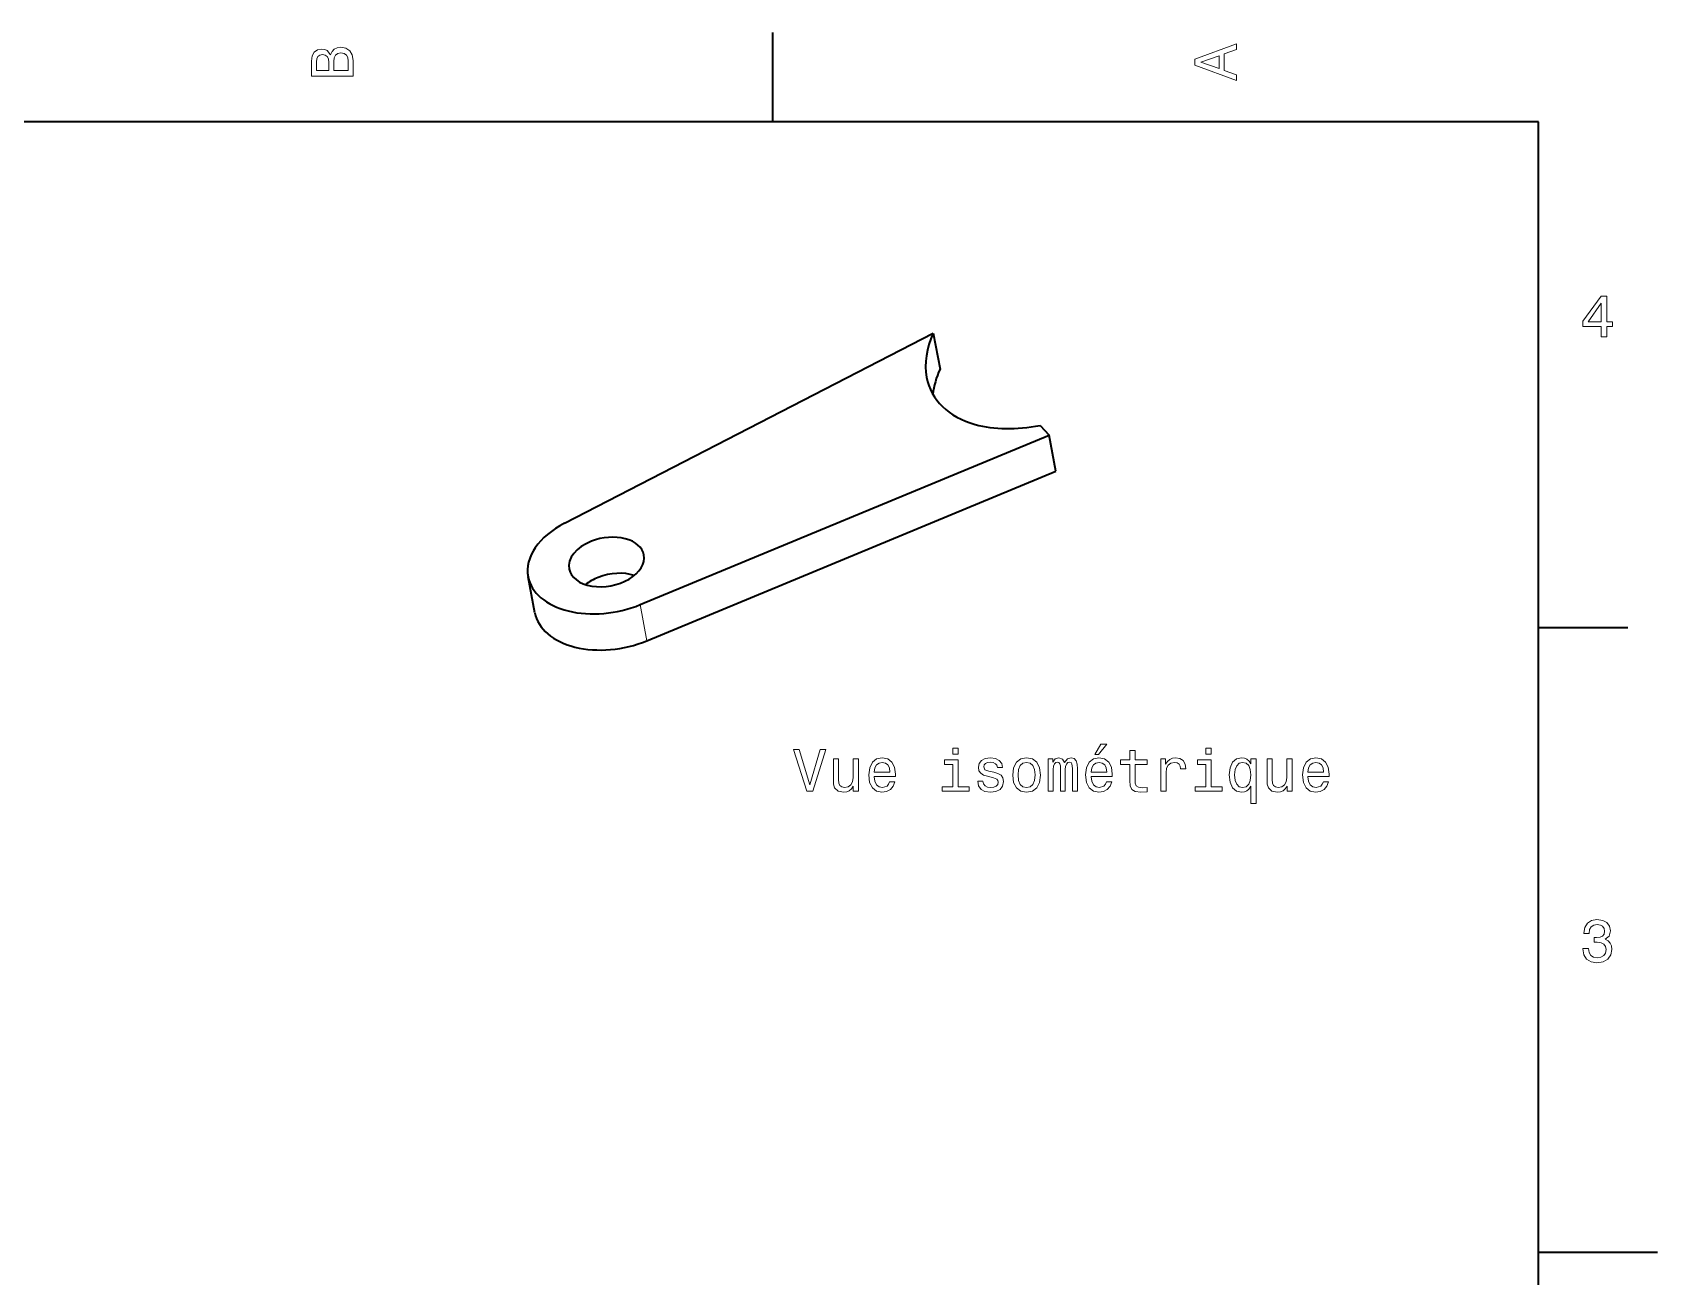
# Model space of a CAD drawing. Extents: x 0 to 297, y 0 to 210.
# Drawn here: x 160.5 to 297, y 103 to 207.5 of the extents above; entities that cross this region are included whole.
import ezdxf

# ---------------------------------------------------------------- set-up
doc = ezdxf.new("R2010")
doc.units = 0

msp = doc.modelspace()

# ---------------------------------------------------------------- linework, layer by layer
at = {"color": 7, "lineweight": 35, "ltscale": 0.1875}
for p, q in [((222.699997, 200), (222.699997, 207.5)), ((287, 157.5), (294.5, 157.5))]:
    msp.add_line(p, q, dxfattribs=at)
at = {"color": 7, "lineweight": 35}
for p, q in [((287, 200), (10, 200)), ((287, 10), (287, 200)), ((205.199753, 166.259918), (236.160599, 182.242645)), ((211.529587, 159.414978), (245.893051, 173.657959)), ((212.100159, 156.380127), (246.463623, 170.623123))]:
    msp.add_line(p, q, dxfattribs=at)
at = {"color": 7, "lineweight": 35, "ltscale": 0.0772}
for p, q in [((236.160599, 182.242645), (236.731171, 179.207809)), ((246.463623, 170.623123), (245.893051, 173.657959)), ((202.701874, 158.727356), (202.131317, 161.762192))]:
    msp.add_line(p, q, dxfattribs=at)
at = {"color": 7, "lineweight": 35, "ltscale": 0.028014}
msp.add_line((245.132263, 174.480652), (245.893051, 173.657959), dxfattribs=at)
at = {"color": 7, "lineweight": 13, "ltscale": 0.077201}
msp.add_line((211.529587, 159.414978), (212.100159, 156.380127), dxfattribs=at)
at = {"color": 7, "lineweight": 35, "ltscale": 0.25}
msp.add_line((287, 105), (297, 105), dxfattribs=at)
at = {"color": 7, "lineweight": 13}
for points in [[(185.542007, 205.630417), (185.249496, 205.983429), (185.052811, 206.074219), (184.81073, 206.104477), (184.432495, 206.03891), (184.160156, 205.842224), (183.993729, 205.524506), (183.933212, 205.080704), (183.933212, 203.835022), (187.433212, 203.835022), (187.433212, 205.151306), (187.36261, 205.620331), (187.155838, 205.968307), (186.828018, 206.185165), (186.384216, 206.260818), (186.08667, 206.215424), (185.839554, 206.094391), (185.65799, 205.897705)], [(261.633209, 203.466858), (261.633209, 203.930847), (260.604401, 204.298996), (260.604401, 205.695969), (261.633209, 206.064133), (261.633209, 206.538193), (258.128174, 205.257217), (258.128174, 204.742798)], [(185.385666, 204.984879), (185.385666, 204.298996), (184.351807, 204.298996), (184.351807, 205.025223), (184.382065, 205.297562), (184.472839, 205.489197), (184.629181, 205.605194), (184.86116, 205.645538), (185.093155, 205.600143), (185.254532, 205.479111), (185.355408, 205.272339)], [(187.014618, 205.095825), (187.014618, 204.298996), (185.809296, 204.298996), (185.809296, 205.050446), (185.844589, 205.368164), (185.9505, 205.595108), (186.132065, 205.731277), (186.394302, 205.776657), (186.671692, 205.731277), (186.863327, 205.605194), (186.979324, 205.393372)], [(260.17572, 204.460388), (258.632477, 205), (260.17572, 205.539627)], [(292.277374, 181.916794), (292.731262, 181.916794), (292.731262, 182.784225), (293.23056, 182.784225), (293.23056, 183.187683), (292.731262, 183.187683), (292.731262, 185.341141), (292.272339, 185.341141), (290.739197, 183.228027), (290.739197, 182.784225), (292.277374, 182.784225)], [(291.162842, 183.187683), (292.277374, 184.756134), (292.277374, 183.187683)], [(249.732239, 146.820633), (250.029785, 146.820633), (250.730789, 147.677979), (250.236557, 147.677979)], [(226.669556, 147.249313), (225.792023, 144.268753), (224.889297, 147.249313), (224.410187, 147.249313), (225.539871, 143.744263), (226.044189, 143.744263), (227.148651, 147.249313)], [(229.871994, 146.452469), (229.428192, 146.452469), (229.428192, 144.889069), (229.377762, 144.52597), (229.231506, 144.263718), (229.004562, 144.102325), (228.707016, 144.051895), (228.469986, 144.092239), (228.31868, 144.213287), (228.232956, 144.420059), (228.212784, 144.712555), (228.212784, 146.452469), (227.768982, 146.452469), (227.768982, 144.672211), (227.784103, 144.314148), (227.879929, 144.016602), (228.17244, 143.744263), (228.641449, 143.648438), (228.893616, 143.683746), (229.110474, 143.774521), (229.297073, 143.930862), (229.448364, 144.157806), (229.448364, 143.744263), (229.871994, 143.744263)], [(231.20845, 144.969772), (232.983673, 144.969772), (232.988708, 145.176544), (232.90802, 145.756516), (232.686127, 146.190231), (232.333099, 146.452469), (231.864075, 146.548294), (231.405136, 146.447433), (231.052109, 146.165009), (230.825165, 145.706085), (230.744476, 145.100891), (230.820129, 144.480576), (231.047073, 144.026688), (231.39505, 143.744263), (231.848938, 143.648438), (232.24231, 143.714005), (232.565079, 143.885468), (232.802109, 144.157806), (232.938278, 144.52092), (232.499527, 144.52092), (232.408737, 144.319183), (232.277618, 144.167892), (231.904419, 144.04686), (231.616959, 144.102325), (231.400101, 144.278839), (231.258881, 144.566315), (231.20845, 144.954636)], [(231.20845, 145.342972), (231.263931, 145.690948), (231.400101, 145.948151), (231.606873, 146.104492), (231.879211, 146.159973), (232.1465, 146.104492), (232.353271, 145.948151), (232.479355, 145.690948), (232.524734, 145.342972)], [(238.248795, 144.117462), (238.248795, 146.361694), (237.109039, 146.361694), (237.109039, 145.983459), (237.804993, 145.983459), (237.804993, 144.117462), (236.897217, 144.117462), (236.897217, 143.744263), (239.166672, 143.744263), (239.166672, 144.117462)], [(238.263931, 147.365295), (237.794907, 147.365295), (237.794907, 146.860977), (238.263931, 146.860977)], [(241.254562, 145.3228), (240.825897, 145.42366), (240.508163, 145.539658), (240.402252, 145.776688), (240.432526, 145.943115), (240.538422, 146.064148), (240.7099, 146.139801), (240.957016, 146.170059), (241.194046, 146.139801), (241.380646, 146.049011), (241.501678, 145.912857), (241.552124, 145.731293), (241.98584, 145.731293), (241.98584, 145.741379), (241.910187, 146.069183), (241.703415, 146.326401), (241.380646, 146.487778), (240.957016, 146.548294), (240.528336, 146.487778), (240.215668, 146.32135), (240.018982, 146.074234), (239.95845, 145.761551), (240.003845, 145.458954), (240.14505, 145.247147), (240.377045, 145.09584), (240.714935, 144.989944), (241.209183, 144.868896), (241.511765, 144.742828), (241.592468, 144.641953), (241.622726, 144.490662), (241.577332, 144.304062), (241.456299, 144.162857), (241.259613, 144.072067), (240.99736, 144.041809), (240.719986, 144.072067), (240.51825, 144.177979), (240.38208, 144.349457), (240.326614, 144.586487), (239.897934, 144.586487), (239.968536, 144.183029), (240.175308, 143.890518), (240.503128, 143.714005), (240.957016, 143.648438), (241.431076, 143.714005), (241.779053, 143.890518), (241.990875, 144.172943), (242.066528, 144.541092), (242.011047, 144.85881), (241.854706, 145.075668), (241.597504, 145.216888)], [(242.833099, 145.09584), (242.913788, 144.480576), (243.145782, 144.026688), (243.513931, 143.744263), (244.008163, 143.648438), (244.49736, 143.744263), (244.865509, 144.021637), (245.097504, 144.475525), (245.183243, 145.09584), (245.097504, 145.711121), (244.865509, 146.170059), (244.49736, 146.447433), (244.008163, 146.548294), (243.513931, 146.447433), (243.145782, 146.165009), (242.913788, 145.711121)], [(243.286987, 145.100891), (243.332367, 145.554779), (243.473587, 145.882599), (243.700531, 146.08432), (244.008163, 146.154922), (244.31076, 146.08432), (244.537704, 145.887634), (244.678925, 145.554779), (244.729355, 145.100891), (244.678925, 144.641953), (244.537704, 144.309097), (244.31076, 144.107376), (244.008163, 144.041809), (243.700531, 144.107376), (243.473587, 144.309097), (243.332367, 144.641953)], [(245.82373, 143.744263), (246.232239, 143.744263), (246.232239, 145.554779), (246.257446, 145.827118), (246.333099, 146.023804), (246.449097, 146.139801), (246.600388, 146.185181), (246.72142, 146.144836), (246.802124, 146.043976), (246.842468, 145.872498), (246.85759, 145.645554), (246.85759, 143.744263), (247.240875, 143.744263), (247.240875, 145.554779), (247.266098, 145.822067), (247.341736, 146.018753), (247.462784, 146.139801), (247.614075, 146.185181), (247.735107, 146.144836), (247.815811, 146.043976), (247.866241, 145.645554), (247.866241, 143.744263), (248.274734, 143.744263), (248.274734, 145.615295), (248.249527, 146.003632), (248.168823, 146.301178), (248.007446, 146.482742), (247.745209, 146.548294), (247.437561, 146.447433), (247.200531, 146.154922), (247.013931, 146.442383), (246.701248, 146.548294), (246.413788, 146.447433), (246.217102, 146.165009), (246.217102, 146.452469), (245.82373, 146.452469)], [(249.424591, 144.969772), (251.199814, 144.969772), (251.204849, 145.176544), (251.124161, 145.756516), (250.902252, 146.190231), (250.54924, 146.452469), (250.080215, 146.548294), (249.621277, 146.447433), (249.26825, 146.165009), (249.041306, 145.706085), (248.960617, 145.100891), (249.03627, 144.480576), (249.263214, 144.026688), (249.611191, 143.744263), (250.065079, 143.648438), (250.45845, 143.714005), (250.781219, 143.885468), (251.01825, 144.157806), (251.154419, 144.52092), (250.715668, 144.52092), (250.624878, 144.319183), (250.493759, 144.167892), (250.12056, 144.04686), (249.833099, 144.102325), (249.616241, 144.278839), (249.475021, 144.566315), (249.424591, 144.954636)], [(249.424591, 145.342972), (249.480072, 145.690948), (249.616241, 145.948151), (249.823013, 146.104492), (250.095337, 146.159973), (250.36264, 146.104492), (250.569412, 145.948151), (250.695496, 145.690948), (250.740875, 145.342972)], [(252.667389, 145.983459), (252.667389, 144.626831), (252.697647, 144.188065), (252.838867, 143.885468), (253.121277, 143.708954), (253.600388, 143.648438), (254.124878, 143.67366), (254.124878, 144.056946), (253.741592, 144.026688), (253.393616, 144.067032), (253.207016, 144.193115), (253.126328, 144.404922), (253.111191, 144.702469), (253.111191, 145.983459), (254.124878, 145.983459), (254.124878, 146.361694), (253.111191, 146.361694), (253.111191, 147.153488), (252.667389, 147.153488), (252.667389, 146.361694), (251.900818, 146.361694), (251.900818, 145.983459)], [(255.274734, 143.744263), (255.718536, 143.744263), (255.718536, 145.292526), (255.763931, 145.665726), (255.900101, 145.933029), (256.122009, 146.094406), (256.419556, 146.149887), (256.641449, 146.114578), (256.807861, 146.013718), (256.908752, 145.842239), (256.944031, 145.61026), (257.392883, 145.61026), (257.332367, 146.018753), (257.165955, 146.311264), (256.88858, 146.487778), (256.510315, 146.548294), (256.253113, 146.50795), (256.031219, 146.407089), (255.834534, 146.235611), (255.678192, 146.003632), (255.678192, 146.452469), (255.274734, 146.452469)], [(259.500977, 144.117462), (259.500977, 146.361694), (258.361206, 146.361694), (258.361206, 145.983459), (259.057159, 145.983459), (259.057159, 144.117462), (258.149384, 144.117462), (258.149384, 143.744263), (260.418823, 143.744263), (260.418823, 144.117462)], [(259.516083, 147.365295), (259.047058, 147.365295), (259.047058, 146.860977), (259.516083, 146.860977)], [(262.844604, 146.03389), (262.688293, 146.260834), (262.51178, 146.422211), (262.304993, 146.513), (262.067963, 146.548294), (261.639282, 146.447433), (261.306427, 146.165009), (261.089569, 145.711121), (261.013916, 145.100891), (261.089569, 144.485611), (261.306427, 144.031723), (261.639282, 143.744263), (262.067963, 143.648438), (262.304993, 143.678696), (262.506714, 143.764435), (262.683228, 143.920776), (262.844604, 144.157806), (262.844604, 142.695267), (263.288422, 142.695267), (263.288422, 146.452469), (262.844604, 146.452469)], [(261.467834, 145.100891), (261.513214, 145.549744), (261.654419, 145.877548), (261.866241, 146.079285), (262.143616, 146.149887), (262.436127, 146.079285), (262.65802, 145.882599), (262.789154, 145.554779), (262.839569, 145.100891), (262.789154, 144.641953), (262.65802, 144.314148), (262.436127, 144.112411), (262.143616, 144.04686), (261.866241, 144.112411), (261.654419, 144.314148), (261.513214, 144.647003)], [(266.30426, 146.452469), (265.860474, 146.452469), (265.860474, 144.889069), (265.810028, 144.52597), (265.663788, 144.263718), (265.436829, 144.102325), (265.139282, 144.051895), (264.902252, 144.092239), (264.750946, 144.213287), (264.665222, 144.420059), (264.64505, 144.712555), (264.64505, 146.452469), (264.201233, 146.452469), (264.201233, 144.672211), (264.21637, 144.314148), (264.312195, 144.016602), (264.604706, 143.744263), (265.07373, 143.648438), (265.325897, 143.683746), (265.542755, 143.774521), (265.72934, 143.930862), (265.880646, 144.157806), (265.880646, 143.744263), (266.30426, 143.744263)], [(267.640717, 144.969772), (269.415955, 144.969772), (269.42099, 145.176544), (269.340302, 145.756516), (269.118408, 146.190231), (268.765381, 146.452469), (268.296356, 146.548294), (267.837402, 146.447433), (267.484375, 146.165009), (267.257446, 145.706085), (267.176758, 145.100891), (267.252411, 144.480576), (267.47934, 144.026688), (267.827332, 143.744263), (268.281219, 143.648438), (268.674591, 143.714005), (268.997345, 143.885468), (269.234375, 144.157806), (269.370544, 144.52092), (268.931793, 144.52092), (268.841003, 144.319183), (268.7099, 144.167892), (268.3367, 144.04686), (268.049225, 144.102325), (267.832367, 144.278839), (267.691162, 144.566315), (267.640717, 144.954636)], [(267.640717, 145.342972), (267.696198, 145.690948), (267.832367, 145.948151), (268.039154, 146.104492), (268.311462, 146.159973), (268.578766, 146.104492), (268.785553, 145.948151), (268.911621, 145.690948), (268.957001, 145.342972)], [(290.729126, 130.51622), (290.729126, 130.480911), (290.809814, 129.996765), (291.046844, 129.633652), (291.420044, 129.401657), (291.914276, 129.315933), (292.438782, 129.401657), (292.832153, 129.623566), (293.08429, 129.976593), (293.175079, 130.430481), (293.134735, 130.728027), (293.023773, 130.970108), (292.842224, 131.156708), (292.600159, 131.292877), (292.927948, 131.565216), (293.043945, 131.998932), (292.968292, 132.392303), (292.751434, 132.68985), (292.398407, 132.87645), (291.914276, 132.942017), (291.460388, 132.861313), (291.112396, 132.63942), (290.885468, 132.286392), (290.809814, 131.817368), (290.809814, 131.782074), (291.258636, 131.782074), (291.299011, 132.104828), (291.430115, 132.336823), (291.641937, 132.478027), (291.939484, 132.528473), (292.201721, 132.488113), (292.393372, 132.382217), (292.509369, 132.210739), (292.554749, 131.97876), (292.509369, 131.731628), (292.388336, 131.565216), (292.176514, 131.46434), (291.889069, 131.434082), (291.692383, 131.439133), (291.692383, 131.04071), (291.939484, 131.050797), (292.257202, 131.005417), (292.494232, 130.884369), (292.635468, 130.687683), (292.685883, 130.430481), (292.630402, 130.13797), (292.484161, 129.921112), (292.252167, 129.784943), (291.944519, 129.739563), (291.626801, 129.789993), (291.394806, 129.941284), (291.248566, 130.183365), (291.193085, 130.51622)]]:
    msp.add_lwpolyline(points, close=True, dxfattribs=at)
at = {"color": 7, "lineweight": 35}
for centre, major_axis, ratio, start_param, end_param in [((246.226669, 182.360886), (10.237213, 5.003342), 0.628545, 2.4951831688, 2.9701692857), ((246.797455, 179.325699), (10.237473, 5.00296), 0.628566, 2.4952051077, 2.7577132029), ((246.240097, 182.364029), (10.251373, 5.005005), 0.628256, 2.9705173784, 3.7570346047), ((246.241028, 182.368011), (10.252701, 5.009232), 0.628345, 3.7568415694, 4.3109614604), ((208.715912, 163.000305), (6.584641, 1.237946), 0.635621, 2.0107238644, 3.1416337807), ((208.715912, 163.000305), (3.144897, 0.591263), 0.635621, 0.0000274285, 1.86311418), ((208.715912, 163.000305), (3.144897, 0.591263), 0.635621, 1.86311418, 3.1416200821), ((208.715912, 163.000305), (3.144897, 0.591263), 0.635621, 3.1416200821, 6.2832127357), ((208.715912, 163.000305), (6.584641, 1.237946), 0.635621, 3.1416337807, 5.0316300744), ((209.286484, 159.965485), (3.144897, 0.591263), 0.635621, 1.86311418, 2.2797922558), ((209.286484, 159.965485), (3.144897, 0.591263), 0.635621, 0.861689466, 1.86311418), ((209.286484, 159.965485), (6.584641, 1.237946), 0.635621, 3.1416337807, 5.0316300744)]:
    msp.add_ellipse(centre, major_axis=major_axis, ratio=ratio, start_param=start_param, end_param=end_param, dxfattribs=at)

doc.saveas('drawing.dxf')
